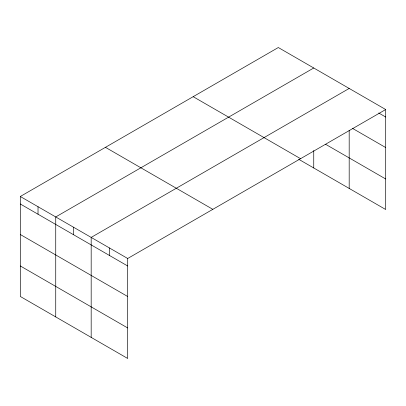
<?xml version="1.0" encoding="UTF-8"?>
<svg xmlns="http://www.w3.org/2000/svg" width="406" height="406" viewBox="0 0 406 406"><rect width="100%" height="100%" fill="white"/><g stroke="black" fill="none" stroke-linecap="round" stroke-linejoin="round"><path stroke-width="0.61" d="M385.7 109.534L278.308 47.527L20.3 196.489L20.3 296.466L127.692 358.473L127.692 258.49L385.7 109.534L385.7 209.511L298.709 159.289M313.747 67.99L55.739 216.946L55.739 316.929M349.185 88.452L91.177 237.408L91.177 337.391M378.722 113L385.7 117.029M352.408 128.326L385.7 147.545M325.561 144.272L385.7 178.99M193.165 96.684L300.557 158.69M105.443 147.332L212.835 209.334M20.3 196.489L127.692 258.49M20.3 203.985L127.692 265.986M20.3 234.506L127.692 296.507M20.3 265.95L127.692 327.952M349.185 130.24L349.185 188.43M313.747 150.53L313.747 167.972M109.437 247.949L109.437 255.445M73.461 227.177L73.461 234.673M38.022 206.72L38.022 214.216"/></g></svg>
